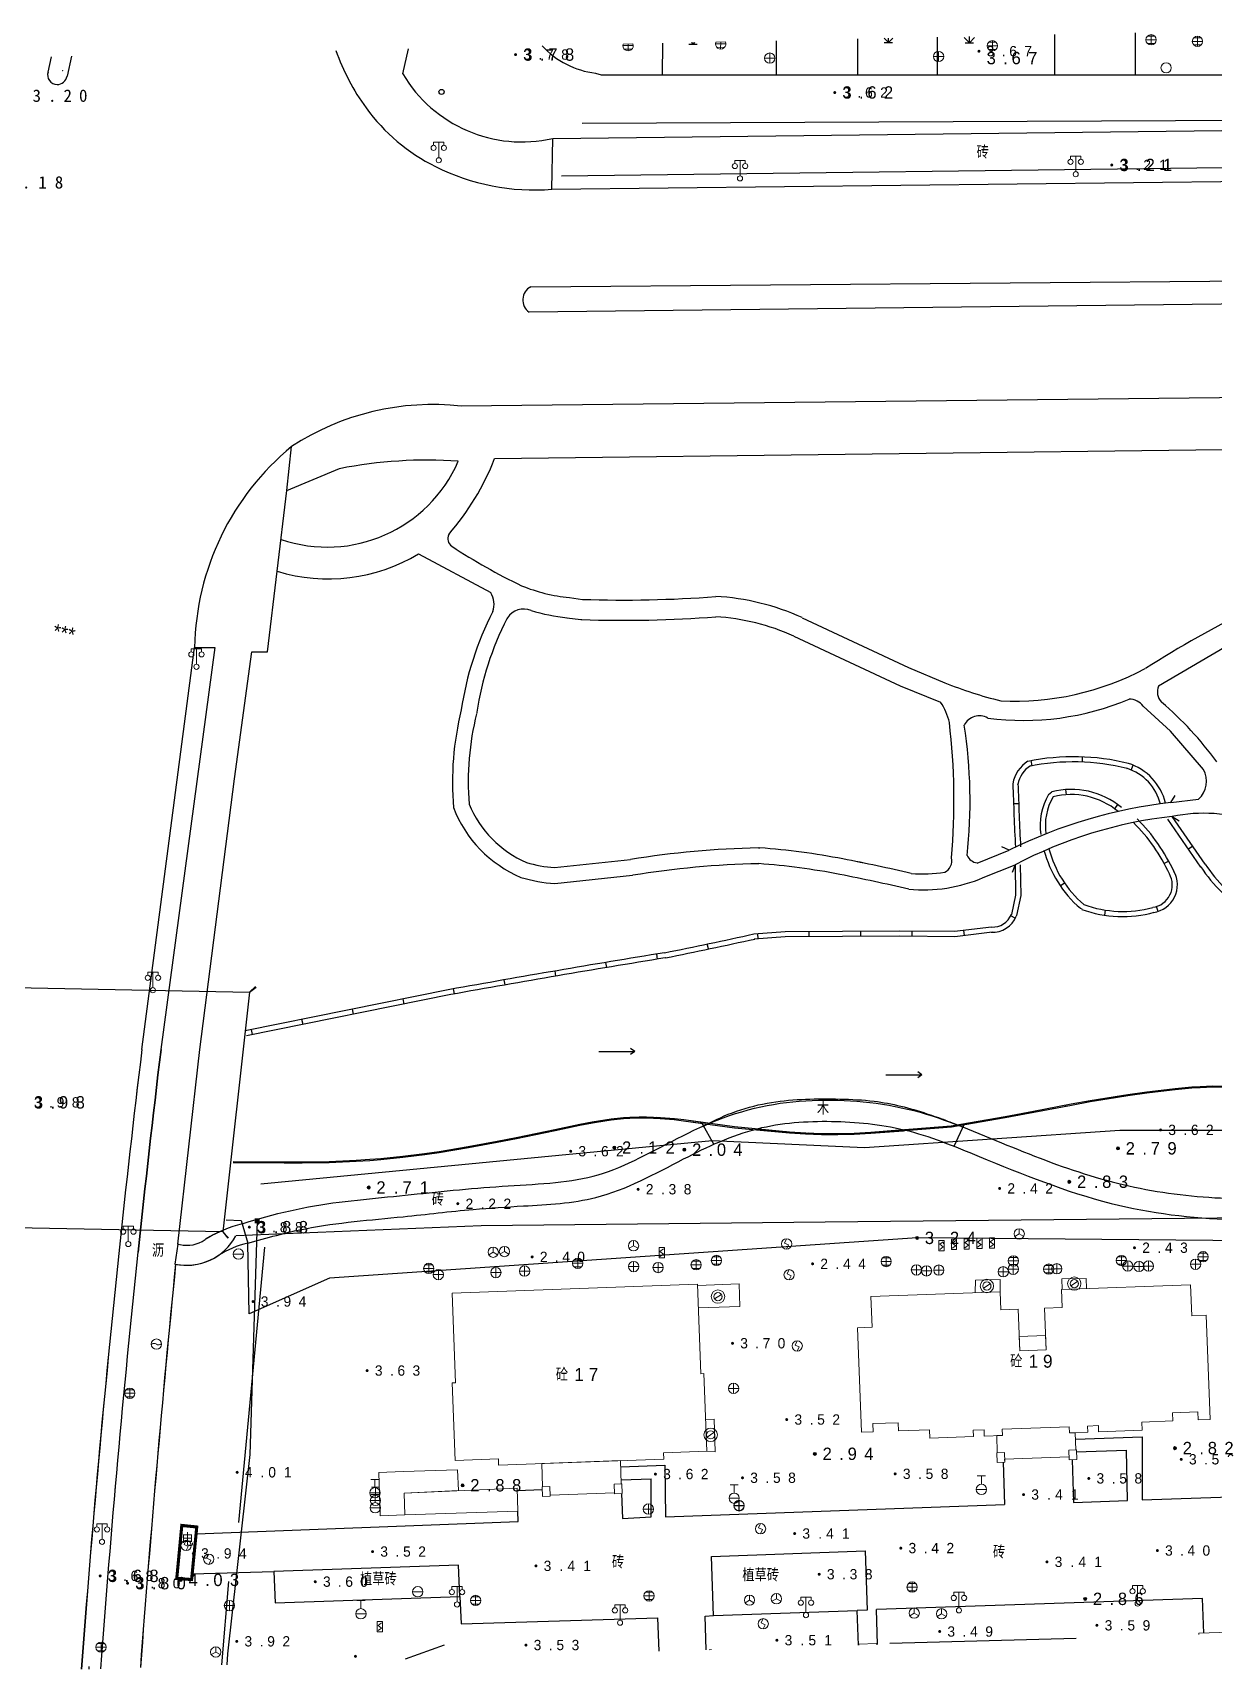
# Model space of a CAD drawing. Header units: metres. Extents: x 342272 to 345188, y 671156 to 672490.
# Drawn here: x 342596.1 to 342710.8, y 671813.9 to 671972.7 of the extents above; entities that cross this region are included whole.
import ezdxf
from ezdxf.enums import TextEntityAlignment as Align

# ---------------------------------------------------------------- set-up
doc = ezdxf.new("R2010")
doc.units = ezdxf.units.M
doc.header["$LTSCALE"] = 0.5
doc.header["$MEASUREMENT"] = 0
doc.layers.add('00-地形', color=251, linetype='Continuous')
doc.layers.add('00-现状标高', color=2, linetype='Continuous', lineweight=0, plot=False)
for name, color, linetype, lineweight in [('公共设施纪念物', 8, 'Continuous', 0), ('普通房屋', 8, 'Continuous', 0), ('通讯及其他管线设施', 252, 'Continuous', 0)]:
    doc.layers.add(name, color=color, linetype=linetype, lineweight=lineweight)
doc.styles.add('Style-MCS_Chinese1', font='MCS_Chinese1.shx', dxfattribs={"bigfont": 'MCS_Chinese1big.shx'})
doc.styles.add('正等线体2.0', font='MCS_Chinese1.shx', dxfattribs={"height": 2, "bigfont": 'MCS_Chinese1big.shx'})
doc.styles.add('正等线体2.4', font='MCS_Chinese1.shx', dxfattribs={"height": 2.4, "bigfont": 'MCS_Chinese1big.shx'})
doc.styles.add('细等线体2.5', font='MCS_Chinese1.shx', dxfattribs={"height": 2.5, "bigfont": 'MCS_Chinese1big.shx'})
doc.styles.add('细等线体3.0', font='MCS_Chinese1.shx', dxfattribs={"height": 3, "bigfont": 'MCS_Chinese1big.shx'})

# ---------------------------------------------------------------- blocks, each defined once
blk = doc.blocks.new('174201_1')
at = {"layer": '通讯及其他管线设施', "linetype": 'Continuous', "lineweight": 0}
for p, q in [((-1, 0), (1, 0)), ((-0.7, 0.7), (0.7, 0.7)), ((0, -1), (0, 1)), ((-0.7, -0.7), (0.7, -0.7))]:
    blk.add_line(p, q, dxfattribs=at)
blk.add_circle((0, 0), 1, dxfattribs=at)
blk = doc.blocks.new('174200_1')
at = {"layer": '通讯及其他管线设施', "linetype": 'Continuous', "lineweight": 0}
for p, q in [((-1, 0), (1, 0)), ((0, 1), (0, -1))]:
    blk.add_line(p, q, dxfattribs=at)
blk.add_circle((0, 0), 1, dxfattribs=at)
blk = doc.blocks.new('155210')
at = {"layer": '公共设施纪念物', "linetype": 'Continuous', "lineweight": 0}
for p, q in [((-1, 2.9), (-1, 3.5)), ((-1, 3.5), (1, 3.5)), ((0, 0.5), (0, 3.5)), ((1, 3.5), (1, 2.9))]:
    blk.add_line(p, q, dxfattribs=at)
for centre in [(-1, 2.4), (0, 0), (1, 2.4)]:
    blk.add_circle(centre, 0.5, dxfattribs=at)
blk = doc.blocks.new('174100_1')
at = {"layer": '通讯及其他管线设施', "linetype": 'Continuous', "lineweight": 0}
blk.add_line((-1, 0), (1, 0), dxfattribs=at)
blk.add_circle((0, 0), 1, dxfattribs=at)
blk = doc.blocks.new('175200_1')
at = {"layer": '通讯及其他管线设施', "linetype": 'Continuous', "lineweight": 0}
for p, q in [((-1, 0), (1, 0)), ((-0.8, 2.6), (0.8, 2.6)), ((0, 1), (0, 2.6))]:
    blk.add_line(p, q, dxfattribs=at)
blk.add_circle((0, 0), 1, dxfattribs=at)
blk = doc.blocks.new('174601_1')
at = {"layer": '通讯及其他管线设施', "linetype": 'Continuous', "lineweight": 0}
for q in [(-0.87, -0.5), (0, 1), (0.87, -0.5)]:
    blk.add_line((0, 0), q, dxfattribs=at)
blk.add_circle((0, 0), 1, dxfattribs=at)
blk = doc.blocks.new('174700_1')
at = {"layer": '通讯及其他管线设施', "linetype": 'Continuous', "lineweight": 0}
for p, q in [((0, 1), (-0.38, 0.18)), ((-0.38, 0.18), (0.38, -0.18)), ((0, -1), (0.38, -0.18))]:
    blk.add_line(p, q, dxfattribs=at)
blk.add_circle((0, 0), 1, dxfattribs=at)
blk = doc.blocks.new('213400_3')
at = {"layer": '00-现状标高', "linetype": 'Continuous', "lineweight": 0}
h = blk.add_hatch(color=256, dxfattribs=at)
edge = h.paths.add_edge_path()
edge.add_arc((0, 0), 0.3, 0, 360)
blk = doc.blocks.new('174900_1')
at = {"layer": '通讯及其他管线设施', "linetype": 'Continuous', "lineweight": 0}
blk.add_circle((0, 0), 1, dxfattribs=at)
blk = doc.blocks.new('174400_1')
at = {"layer": '通讯及其他管线设施', "linetype": 'Continuous', "lineweight": 0}
blk.add_circle((0, 0), 1, dxfattribs=at)
for centre, start, end in [((-0.43, -0.55), 52.0967, 144.3058), ((0.43, 0.55), 232.0967, 324.3058)]:
    blk.add_arc(centre, 0.694, start, end, dxfattribs=at)
blk = doc.blocks.new('171103_2')
at = {"layer": '通讯及其他管线设施', "linetype": 'Continuous', "lineweight": 0}
for p, q in [((-0.5, 0), (-0.5, 2)), ((-0.5, 2), (0.5, 2)), ((0.5, 0), (-0.5, 0)), ((0.35, 1.75), (-0.35, 1.25)), ((-0.35, 1.25), (0.35, 0.75)), ((0.35, 0.75), (-0.35, 0.25)), ((0.5, 2), (0.5, 0))]:
    blk.add_line(p, q, dxfattribs=at)
blk = doc.blocks.new('213400_1')
at = {"layer": '00-现状标高', "linetype": 'Continuous', "lineweight": 0}
h = blk.add_hatch(color=256, dxfattribs=at)
edge = h.paths.add_edge_path()
edge.add_arc((0, 0), 0.3, 0, 360)
blk.add_circle((0, 0), 0.3, dxfattribs=at)

msp = doc.modelspace()

# ---------------------------------------------------------------- linework, layer by layer
at = {"layer": '00-地形', "lineweight": -3}
for p, q in [((342657.23, 671968.58), (342657.24, 671971.65)), ((342659.78, 671971.56), (342660.58, 671971.56)), ((342660.02, 671971.71), (342660.18, 671971.56)), ((342660.18, 671971.56), (342660.18, 671971.72)), ((342660.18, 671971.56), (342660.34, 671971.72)), ((342668.28, 671968.58), (342668.28, 671971.89)), ((342676.17, 671968.58), (342676.17, 671972.07)), ((342678.72, 671972.13), (342679.13, 671971.71)), ((342678.73, 671971.71), (342679.53, 671971.71)), ((342679.13, 671971.71), (342679.57, 671972.14)), ((342679.13, 671971.71), (342679.13, 671972.13)), ((342683.89, 671968.59), (342683.89, 671972.24)), ((342686.49, 671972.19), (342686.99, 671971.69)), ((342686.59, 671971.69), (342687.39, 671971.69)), ((342686.99, 671971.69), (342686.99, 671972.31)), ((342686.99, 671971.69), (342687.49, 671972.19)), ((342695.29, 671968.59), (342695.29, 671972.49)), ((342703.11, 671968.59), (342703.11, 671972.66)), ((342597.6, 671968.85), (342597.93, 671970.34)), ((342599.89, 671970.38), (342599.46, 671968.46)), ((342632.02, 671968.68), (342632.57, 671971.1)), ((342650.72, 671968.74), (342651.28, 671968.58)), ((342651.28, 671968.58), (342763.5, 671968.6)), ((342646.57, 671962.41), (342771.41, 671963.86)), ((342758.64, 671964.34), (342649.43, 671963.86)), ((342646.49, 671957.49), (342646.57, 671962.41)), ((342647.43, 671958.79), (342761.47, 671960.19)), ((342646.49, 671957.49), (342725.39, 671958.38)), ((342644.44, 671948.01), (342787.84, 671949.22)), ((342787.84, 671947.21), (342644.29, 671945.56)), ((342787.69, 671938.07), (342637.69, 671936.44)), ((342620.77, 671928.24), (342621.23, 671932.52)), ((342640.93, 671931.36), (342728.05, 671932.45)), ((342620.77, 671928.24), (342625.89, 671930.37)), ((342618.9, 671912.61), (342620.77, 671928.24)), ((342633.55, 671922.11), (342640.55, 671918.34)), ((342648.18, 671917.86), (342649.46, 671917.69)), ((342642.17, 671915.9), (342642.12, 671915.8)), ((342647.95, 671915.91), (342649.29, 671915.73)), ((342670.77, 671915.91), (342681.08, 671911.09)), ((342649.29, 671915.73), (342649.39, 671915.73)), ((342606.71, 671874.02), (342611.82, 671913.03)), ((342613.77, 671913.03), (342608.56, 671874.02)), ((342611.82, 671913.03), (342613.77, 671913.03)), ((342669.95, 671914.12), (342680.28, 671909.29)), ((342712.68, 671913.58), (342705.35, 671909.28)), ((342615.69, 671900.28), (342617.37, 671912.61)), ((342617.37, 671912.61), (342618.9, 671912.61)), ((342681.08, 671911.09), (342684.6, 671909.6)), ((342680.28, 671909.29), (342684.19, 671907.71)), ((342639.19, 671906.67), (342639.17, 671906.6)), ((342639.2, 671906.74), (342639.19, 671906.67)), ((342706.52, 671904.9), (342703.86, 671907.33)), ((342709.7, 671901.18), (342706.52, 671904.9)), ((342693.09, 671901.55), (342693, 671902.04)), ((342697.96, 671901.91), (342697.98, 671902.4)), ((342702.7, 671901.13), (342702.89, 671901.6)), ((342612.34, 671874.01), (342615.69, 671900.28)), ((342692.78, 671901.48), (342692.93, 671901.55)), ((342702.27, 671901.29), (342702.3, 671901.28)), ((342691.7, 671899.72), (342691.71, 671899.82)), ((342694.67, 671898.77), (342694.98, 671899)), ((342696.33, 671899.23), (342696.37, 671898.73)), ((342706.53, 671897.98), (342706.96, 671898.65)), ((342691.78, 671897.86), (342691.28, 671897.84)), ((342701.37, 671897.78), (342701.07, 671897.38)), ((342706.53, 671897.98), (342709.23, 671898.32)), ((342709.46, 671891.72), (342706.26, 671896.35)), ((342706.67, 671896.63), (342707.35, 671896.2)), ((342709.87, 671892.01), (342706.67, 671896.63)), ((342690.86, 671893.35), (342690.13, 671893.67)), ((342708.25, 671893.48), (342708.66, 671893.76)), ((342646.74, 671891.66), (342654.12, 671892.45)), ((342666.52, 671893.58), (342666.59, 671893.58)), ((342666.59, 671893.58), (342666.66, 671893.58)), ((342674.71, 671892.51), (342674.72, 671892.51)), ((342674.72, 671892.51), (342674.72, 671892.51)), ((342687.75, 671892.11), (342690.86, 671893.35)), ((342706.34, 671892.29), (342705.9, 671892.05)), ((342646.76, 671890.11), (342654.32, 671890.92)), ((342688.33, 671890.69), (342691.43, 671891.93)), ((342691.43, 671891.93), (342691.13, 671891.18)), ((342691.43, 671891.93), (342691.47, 671889)), ((342691.93, 671891.93), (342691.97, 671888.95)), ((342706.85, 671891.26), (342706.84, 671891.3)), ((342709.45, 671891.74), (342709.46, 671891.72)), ((342691.47, 671889), (342691.07, 671887.13)), ((342691.97, 671888.95), (342691.56, 671887.02)), ((342695.81, 671889.9), (342696.22, 671890.18)), ((342697.92, 671887.62), (342697.76, 671887.71)), ((342700.13, 671887.05), (342700.21, 671887.54)), ((342704.87, 671887.32), (342704.93, 671887.33)), ((342705.31, 671887.42), (342705.15, 671887.9)), ((342689.14, 671885.89), (342685.54, 671885.45)), ((342691.45, 671886.76), (342691.01, 671886.98)), ((342691.56, 671887.02), (342691.54, 671886.94)), ((342661.67, 671883.77), (342661.56, 671884.26)), ((342669.11, 671885.44), (342666.08, 671885.22)), ((342669.13, 671884.94), (342666.11, 671884.72)), ((342666.11, 671884.72), (342666.18, 671884.73)), ((342666.5, 671884.75), (342666.46, 671885.25)), ((342680.25, 671885.5), (342669.11, 671885.44)), ((342680.25, 671885), (342669.13, 671884.94)), ((342671.46, 671884.95), (342671.45, 671885.45)), ((342676.46, 671884.98), (342676.45, 671885.48)), ((342685.54, 671885.45), (342680.25, 671885.5)), ((342685.57, 671884.95), (342680.25, 671885)), ((342681.45, 671884.99), (342681.45, 671885.49)), ((342689.2, 671885.4), (342685.57, 671884.95)), ((342686.51, 671885.07), (342686.45, 671885.56)), ((342689.12, 671885.39), (342689.2, 671885.4)), ((342656.74, 671882.79), (342656.66, 671883.28)), ((342657.51, 671882.91), (342657.49, 671882.91)), ((342646.88, 671881.14), (342646.8, 671881.64)), ((342651.81, 671881.98), (342651.73, 671882.47)), ((342575.46, 671880.4), (342617.16, 671879.57)), ((342617.16, 671879.57), (342614.56, 671856.33)), ((342636.59, 671879.84), (342616.74, 671875.82)), ((342636.69, 671879.35), (342616.84, 671875.33)), ((342617.16, 671879.57), (342617.73, 671880.13)), ((342617.16, 671879.57), (342617.78, 671880.07)), ((342636.68, 671879.35), (342636.69, 671879.35)), ((342637.04, 671879.41), (342636.95, 671879.9)), ((342641.96, 671880.29), (342641.87, 671880.78)), ((342627.24, 671877.44), (342627.15, 671877.93)), ((342632.15, 671878.43), (342632.05, 671878.92)), ((342622.34, 671876.45), (342622.24, 671876.94)), ((342617.44, 671875.46), (342617.34, 671875.95)), ((342610.18, 671855.14), (342612.34, 671874.01)), ((342651.03, 671873.82), (342654.53, 671873.82)), ((342654.35, 671873.94), (342654.12, 671874.1)), ((342654.53, 671873.82), (342654.12, 671874.1)), ((342654.53, 671873.82), (342654.12, 671873.53)), ((342678.89, 671871.57), (342682.39, 671871.57)), ((342682.39, 671871.57), (342681.98, 671871.86)), ((342682.39, 671871.57), (342681.98, 671871.28)), ((342702.36, 671869.65), (342704.2, 671869.91)), ((342702.38, 671869.55), (342704.21, 671869.81)), ((342704.2, 671869.91), (342706.96, 671870.24)), ((342704.21, 671869.81), (342706.97, 671870.14)), ((342704.94, 671870), (342704.95, 671869.9)), ((342706.2, 671870.15), (342706.21, 671870.05)), ((342706.96, 671870.24), (342708.58, 671870.39)), ((342706.97, 671870.14), (342708.59, 671870.29)), ((342708.58, 671870.39), (342709.39, 671870.44)), ((342708.59, 671870.29), (342709.39, 671870.34)), ((342709.39, 671870.44), (342710.6, 671870.49)), ((342709.39, 671870.34), (342710.6, 671870.39)), ((342709.93, 671870.46), (342709.93, 671870.36)), ((342710.6, 671870.49), (342712.26, 671870.47)), ((342710.6, 671870.39), (342712.26, 671870.37)), ((342693.21, 671868.04), (342696.87, 671868.73)), ((342693.23, 671867.94), (342696.89, 671868.63)), ((342695.07, 671868.39), (342695.09, 671868.29)), ((342696.31, 671868.63), (342696.33, 671868.53)), ((342696.87, 671868.73), (342698.7, 671869.06)), ((342696.89, 671868.63), (342698.72, 671868.96)), ((342698.7, 671869.06), (342701.14, 671869.46)), ((342698.72, 671868.96), (342701.16, 671869.37)), ((342699.99, 671869.27), (342700.01, 671869.17)), ((342701.14, 671869.46), (342702.36, 671869.65)), ((342701.16, 671869.37), (342702.38, 671869.55)), ((342701.24, 671869.48), (342701.26, 671869.38)), ((342646.77, 671866.26), (342649.19, 671866.77)), ((342646.79, 671866.17), (342649.21, 671866.67)), ((342649.19, 671866.77), (342650.4, 671867)), ((342649.21, 671866.67), (342650.42, 671866.9)), ((342650.21, 671866.96), (342650.23, 671866.87)), ((342650.4, 671867), (342651.62, 671867.2)), ((342650.42, 671866.9), (342651.63, 671867.1)), ((342651.62, 671867.2), (342652.23, 671867.28)), ((342651.63, 671867.1), (342652.24, 671867.18)), ((342651.66, 671867.2), (342651.67, 671867.1)), ((342652.23, 671867.28), (342653.44, 671867.41)), ((342652.24, 671867.18), (342653.45, 671867.31)), ((342653.44, 671867.41), (342654.05, 671867.46)), ((342653.45, 671867.31), (342654.06, 671867.36)), ((342654.05, 671867.46), (342654.97, 671867.49)), ((342654.06, 671867.36), (342654.97, 671867.39)), ((342654.97, 671867.49), (342655.65, 671867.49)), ((342654.97, 671867.39), (342655.65, 671867.39)), ((342655.19, 671867.49), (342655.19, 671867.39)), ((342655.65, 671867.49), (342657.01, 671867.43)), ((342655.65, 671867.39), (342657, 671867.33)), ((342656.66, 671867.45), (342656.65, 671867.35)), ((342657, 671867.33), (342658.36, 671867.21)), ((342657.01, 671867.43), (342658.37, 671867.31)), ((342658.36, 671867.21), (342659.27, 671867.11)), ((342658.37, 671867.31), (342659.28, 671867.21)), ((342659.27, 671867.11), (342664.2, 671866.43)), ((342659.27, 671867.11), (342660.93, 671866.88)), ((342659.28, 671867.21), (342664.21, 671866.53)), ((342659.28, 671867.21), (342661.1, 671866.96)), ((342660.19, 671867.08), (342660.17, 671866.98)), ((342661.01, 671866.92), (342662.19, 671864.81)), ((342685.23, 671866.6), (342690.46, 671867.53)), ((342685.25, 671866.51), (342690.48, 671867.43)), ((342685.51, 671864.63), (342686.53, 671866.8)), ((342686.48, 671866.82), (342690.46, 671867.53)), ((342686.5, 671866.73), (342690.48, 671867.43)), ((342690.15, 671867.47), (342690.17, 671867.38)), ((342690.46, 671867.53), (342693.21, 671868.04)), ((342690.48, 671867.43), (342693.23, 671867.94)), ((342691.4, 671867.7), (342691.42, 671867.61)), ((342638.36, 671864.6), (342641.17, 671865.11)), ((342641.17, 671865.11), (342643.03, 671865.48)), ((342641.18, 671865.02), (342643.05, 671865.39)), ((342641.84, 671865.25), (342641.86, 671865.15)), ((342643.03, 671865.48), (342646.77, 671866.26)), ((342643.05, 671865.39), (342646.79, 671866.17)), ((342645.31, 671865.96), (342645.33, 671865.86)), ((342646.74, 671866.26), (342646.76, 671866.16)), ((342647.16, 671863.75), (342662.04, 671865.2)), ((342662.04, 671865.2), (342676.83, 671864.5)), ((342664.2, 671866.43), (342669.54, 671865.94)), ((342664.21, 671866.53), (342669.54, 671866.04)), ((342666.41, 671866.23), (342669.54, 671865.94)), ((342666.42, 671866.33), (342669.54, 671866.04)), ((342669.19, 671866.08), (342669.18, 671865.98)), ((342669.54, 671866.04), (342671.11, 671865.94)), ((342669.54, 671865.94), (342671.1, 671865.84)), ((342671.1, 671865.84), (342672.66, 671865.77)), ((342671.11, 671865.94), (342672.67, 671865.87)), ((342671.4, 671865.92), (342671.39, 671865.82)), ((342672.66, 671865.77), (342673.45, 671865.76)), ((342672.67, 671865.87), (342673.45, 671865.86)), ((342673.45, 671865.86), (342674.24, 671865.86)), ((342673.45, 671865.76), (342674.24, 671865.76)), ((342674.17, 671865.86), (342674.17, 671865.76)), ((342674.24, 671865.86), (342675.83, 671865.91)), ((342674.24, 671865.76), (342675.83, 671865.81)), ((342675.83, 671865.91), (342677.42, 671865.99)), ((342675.83, 671865.81), (342677.42, 671865.89)), ((342676.39, 671865.94), (342676.39, 671865.84)), ((342676.83, 671864.5), (342701.58, 671866.2)), ((342677.42, 671865.99), (342685.24, 671866.61)), ((342677.42, 671865.89), (342685.25, 671866.51)), ((342677.42, 671865.99), (342680.59, 671866.24)), ((342677.42, 671865.89), (342680.6, 671866.14)), ((342679.16, 671866.13), (342679.17, 671866.03)), ((342684.14, 671866.52), (342684.15, 671866.42)), ((342701.58, 671866.2), (342789.87, 671866.04)), ((342618.24, 671860.99), (342647.16, 671863.75)), ((342629.88, 671863.44), (342632.01, 671863.66)), ((342629.89, 671863.34), (342632.02, 671863.56)), ((342630.53, 671863.51), (342630.54, 671863.41)), ((342631.98, 671863.66), (342631.99, 671863.56)), ((342632.01, 671863.66), (342634.13, 671863.93)), ((342632.02, 671863.56), (342634.15, 671863.83)), ((342634.13, 671863.93), (342635.55, 671864.13)), ((342634.15, 671863.83), (342635.56, 671864.03)), ((342635.49, 671864.13), (342635.5, 671864.03)), ((342635.55, 671864.13), (342638.36, 671864.6)), ((342635.56, 671864.03), (342638.38, 671864.5)), ((342636.93, 671864.36), (342636.94, 671864.26)), ((342638.38, 671864.5), (342641.18, 671865.02)), ((342640.41, 671864.97), (342640.43, 671864.88)), ((342615.55, 671863.14), (342620.52, 671863.11)), ((342615.55, 671863.04), (342620.52, 671863.01)), ((342615.56, 671863.14), (342620.52, 671863.11)), ((342620.52, 671863.11), (342622.27, 671863.12)), ((342620.52, 671863.01), (342622.27, 671863.02)), ((342620.55, 671863.11), (342620.55, 671863.01)), ((342622.01, 671863.12), (342622.01, 671863.02)), ((342622.27, 671863.12), (342624.89, 671863.16)), ((342622.27, 671863.02), (342624.89, 671863.06)), ((342624.89, 671863.16), (342627.51, 671863.27)), ((342624.89, 671863.06), (342627.51, 671863.17)), ((342625.55, 671863.19), (342625.55, 671863.09)), ((342627.01, 671863.25), (342627.01, 671863.15)), ((342627.51, 671863.27), (342628.82, 671863.36)), ((342627.51, 671863.17), (342628.82, 671863.26)), ((342628.82, 671863.36), (342629.88, 671863.44)), ((342628.82, 671863.26), (342629.89, 671863.34)), ((342614.56, 671856.33), (342572.87, 671857.15)), ((342614.89, 671857.48), (342616.33, 671857.44)), ((342616.33, 671857.44), (342616.98, 671855.23)), ((342617.89, 671857.4), (342617.18, 671834.73)), ((342673.01, 671857.27), (342639.63, 671856.92)), ((342789.34, 671858.42), (342673.01, 671857.27)), ((342612.88, 671855.6), (342612.84, 671855.56)), ((342612.93, 671855.63), (342612.88, 671855.6)), ((342614.56, 671856.33), (342615.12, 671855.75)), ((342614.56, 671856.33), (342615.06, 671855.7)), ((342639.63, 671856.92), (342615.84, 671855.95)), ((342681.92, 671855.73), (342624.92, 671851.84)), ((342732.59, 671855.31), (342681.92, 671855.73)), ((342610.18, 671855.14), (342609.9, 671853.2)), ((342610.4, 671855.08), (342610.18, 671855.14)), ((342618.59, 671854.84), (342616.09, 671828.13)), ((342617.13, 671848.36), (342616.98, 671855.23)), ((342624.92, 671851.84), (342617.13, 671848.36)), ((342697.3, 671836.21), (342703.77, 671836.45)), ((342697.34, 671834.97), (342702.25, 671835.15)), ((342702.32, 671830.25), (342702.25, 671835.15)), ((342703.77, 671836.45), (342703.77, 671830.32)), ((342617.18, 671834.73), (342615, 671815.38)), ((342653.16, 671833.53), (342657.43, 671833.68)), ((342657.43, 671833.68), (342657.5, 671828.68)), ((342690.26, 671833.98), (342690.41, 671829.86)), ((342696.95, 671834.22), (342697.1, 671830.07)), ((342653.21, 671832.27), (342656.13, 671832.37)), ((342656.13, 671828.66), (342656.13, 671832.37)), ((342645.55, 671831.29), (342643.12, 671831.2)), ((342653.25, 671830.93), (342653.34, 671828.51)), ((342697.1, 671830.07), (342702.32, 671830.25)), ((342703.77, 671830.32), (342718.51, 671830.82)), ((342643.22, 671828.21), (342643.19, 671829.24)), ((342653.34, 671828.51), (342656.13, 671828.66)), ((342657.5, 671828.68), (342690.41, 671829.86)), ((342611.99, 671827.01), (342643.22, 671828.21)), ((342661.96, 671824.82), (342676.88, 671825.36)), ((342676.88, 671825.36), (342677.08, 671819.63)), ((342637.44, 671824), (342619.52, 671823.37)), ((342637.55, 671820.94), (342637.44, 671824)), ((342662.16, 671819.08), (342661.96, 671824.82)), ((342611.6, 671823.13), (342619.52, 671823.37)), ((342615.1, 671822.41), (342614.43, 671814.31)), ((342619.52, 671823.37), (342619.64, 671820.33)), ((342619.64, 671820.33), (342637.55, 671820.94)), ((342637.55, 671820.94), (342637.67, 671818.29)), ((342709.62, 671820.74), (342677.97, 671819.68)), ((342709.74, 671817.4), (342709.62, 671820.74)), ((342661.35, 671819.05), (342662.17, 671819.09)), ((342661.46, 671815.77), (342661.35, 671819.05)), ((342662.17, 671819.09), (342676.11, 671819.6)), ((342677.08, 671819.63), (342676.11, 671819.6)), ((342676.24, 671816.23), (342676.11, 671819.6)), ((342678.09, 671816.29), (342677.97, 671819.68)), ((342637.67, 671818.29), (342656.76, 671818.87)), ((342656.88, 671815.63), (342656.76, 671818.87)), ((342636.04, 671816.23), (342632.26, 671814.86)), ((342679.29, 671816.42), (342697.36, 671816.89)), ((342615, 671815.38), (342614.96, 671814.32)), ((342601.6, 671813.91), (342601.6, 671814.14))]:
    msp.add_line(p, q, dxfattribs=at)
msp.add_circle((342635.78, 671966.92), 0.25, dxfattribs=at)
for centre, radius, start, end in [((342646.46, 671978.41), 22.23, 199.6142, 215.9155), ((342651.79, 671977.21), 8.54, 222.9578, 262.8245), ((342598.48, 671968.56), 0.925, 161.9219, 269.5082), ((342598.41, 671968.71), 1.08, 273.4552, 346.6325), ((342643.59, 671975.49), 13.42, 210.4805, 282.8558), ((342643.38, 671976.25), 18.47, 216.1003, 243.678), ((342644.77, 671978.67), 21.26, 243.2105, 274.6237), ((342645.1, 671946.74), 1.44, 117.5351, 235.2683), ((342634.93, 671911.51), 25.08, 83.6795, 123.1096), ((342637.63, 671912.58), 25.81, 129.4427, 178.9964), ((342624.7, 671936.61), 13.85, 251.0619, 336.5618), ((342634.39, 671887.45), 43.75, 86.0472, 101.2002), ((342616.94, 671940.81), 25.79, 319.2469, 338.4901), ((342637.28, 671923.58), 0.9, 153.5513, 235.6361), ((342668.95, 671971.91), 58.68, 236.7524, 244.3399), ((342624.8, 671936.57), 16.9, 252.9182, 301.1638), ((342772.42, 671801.73), 128.88, 111.5025, 122.0299), ((342638.73, 671917.21), 2.14, 340.7655, 31.8359), ((342649.81, 671934.38), 16.6, 247.7836, 264.372), ((342653.44, 672033.72), 116.1, 268.0364, 274.4169), ((342661.06, 671894.44), 23.57, 65.6537, 86.7899), ((342668.37, 671902.34), 31.03, 152.8476, 171.4313), ((342643.73, 671914.9), 1.85, 66.4235, 147.4214), ((342649.81, 671934.38), 18.56, 253.292, 264.2623), ((342649.81, 671934.38), 18.56, 253.292, 264.2623), ((342653.44, 672033.72), 118.06, 268.0363, 274.3518), ((342653.44, 672033.72), 118.06, 268.0364, 274.3517), ((342661.06, 671894.44), 21.6, 65.6856, 86.4516), ((342661.06, 671894.44), 21.6, 65.6856, 86.4516), ((342668.37, 671902.34), 29.5, 152.8477, 171.4312), ((342668.37, 671902.34), 29.5, 152.8476, 171.4313), ((342699.54, 671946.6), 39.9, 248.0129, 256.2189), ((342691.39, 671934.67), 26.86, 267.1007, 298.1549), ((342692.22, 671932.4), 26.46, 262.5301, 292.8419), ((342702.45, 671906.24), 1.78, 37.5414, 88.495), ((342706.61, 671908.7), 1.38, 155.2497, 225.0312), ((342666.46, 671899.92), 29.62, 166.2465, 184.7315), ((342666.46, 671899.92), 28.09, 166.2465, 184.2695), ((342666.46, 671899.92), 28.09, 166.2465, 184.2695), ((342679.49, 671904.49), 5.7, 12.6886, 34.4202), ((342687.96, 671904.73), 1.66, 60.4781, 152.1954), ((342682.44, 671880.88), 35.48, 36.3846, 49.1802), ((342622.29, 671898.21), 63.21, 354.9183, 6.8386), ((342638.3, 671898.11), 48.76, 353.7953, 8.7132), ((342694.29, 671899.31), 3.12, 121.1093, 170.8486), ((342697.1, 671880.38), 22.04, 76.0149, 101.5744), ((342697.1, 671880.38), 21.54, 76.0149, 101.5744), ((342700.78, 671896.63), 5.4, 13.8835, 72.2253), ((342694.29, 671899.31), 2.62, 121.1093, 170.8486), ((342700.78, 671896.63), 4.9, 13.8835, 72.2253), ((342707.62, 671900.05), 2.37, 312.725, 28.5077), ((343135.95, 671914.88), 445, 181.9415, 182.7349), ((343135.95, 671914.88), 444.5, 181.9415, 182.7349), ((342699.96, 671895.72), 6.1, 150.0185, 188.0554), ((342699.96, 671895.72), 5.6, 150.0185, 188.0554), ((342696.9, 671891.72), 7.53, 50.0336, 104.7314), ((342696.9, 671891.72), 7.03, 50.0336, 104.7314), ((342648.2, 671901.84), 12.08, 201.1549, 247.024), ((342648.2, 671901.84), 10.54, 202.3359, 246.5932), ((342648.2, 671901.84), 10.54, 202.3359, 246.5932), ((342712, 671850.64), 47.66, 96.5997, 116.3343), ((342709.73, 671880.96), 15.97, 71.6613, 101.0271), ((342711.55, 671853.8), 43.11, 96.4984, 117.8216), ((342691, 671883.99), 16.94, 24.6393, 45.3071), ((342691, 671883.99), 17.44, 24.6393, 45.3071), ((342647.76, 671904.67), 13.05, 253.3205, 265.5244), ((342647.76, 671904.67), 13.05, 253.3204, 265.5244), ((342668.4, 671804.68), 88.92, 91.2126, 99.2427), ((342668.4, 671804.68), 88.92, 91.2126, 99.2427), ((342668.4, 671804.68), 87.38, 91.2126, 99.27), ((342661.79, 671826.03), 66.19, 78.9964, 85.8752), ((342661.79, 671826.02), 67.73, 78.9964, 85.8752), ((342661.79, 671826.02), 67.73, 78.9964, 85.8752), ((342628.67, 671658.67), 238.33, 77.2284, 78.8595), ((342628.67, 671658.66), 238.34, 77.2284, 78.8595), ((342684.04, 671892.32), 1.25, 296.929, 13.5479), ((342687.98, 671893.44), 1.35, 206.0757, 259.66), ((342705.03, 671896.18), 11.16, 194.6016, 229.3413), ((342705.03, 671896.18), 10.66, 194.6016, 229.3413), ((342647.76, 671904.67), 14.59, 252.9681, 266.0998), ((342628.67, 671658.66), 236.8, 77.2045, 78.8595), ((342682.55, 671904.27), 14.76, 264.4256, 293.0831), ((342682.55, 671904.27), 13.22, 264.8334, 278.9582), ((342682.55, 671904.27), 13.22, 264.8333, 278.9582), ((342704.49, 671889.98), 2.19, 278.0769, 29.3834), ((342704.49, 671889.98), 2.69, 278.0769, 29.3834), ((342720.44, 671898.78), 13.05, 212.6609, 240.8591), ((342720.44, 671898.78), 12.55, 212.6609, 240.8591), ((342701.87, 671898.4), 11.49, 249.8535, 285.4603), ((342701.87, 671898.4), 10.99, 249.8535, 285.4603), ((342689.23, 671887.88), 2.49, 267.3496, 337.7447), ((342689.23, 671887.88), 1.99, 267.3496, 337.7447), ((342541, 672458.67), 586.93, 281.44028, 282.30474), ((342541, 672458.67), 587.43, 281.44028, 282.30474), ((342834.37, 670786.59), 1110.99, 99.16525, 100.25454), ((342834.37, 670786.59), 1110.49, 99.16525, 100.25454), ((343905.03, 671716.78), 1307.81, 173.0945, 173.96774), ((343905.06, 671716.78), 1307.84, 173.09451, 173.96773), ((343930.97, 671715.04), 1331.93, 173.1448, 173.9962), ((342619.48, 671844.97), 12.51, 104.0462, 121.5522), ((342611.03, 671858.54), 5.46, 258.0077, 331.6804), ((342611.06, 671858.17), 3.15, 258.0077, 304.4049), ((342611.06, 671858.17), 3.15, 258.0077, 304.4049), ((342619.48, 671844.97), 12.51, 112.5684, 121.5522), ((343905.05, 671716.78), 1307.82, 173.96776, 175.742), ((343905.03, 671716.78), 1307.81, 173.96774, 175.74199), ((342611.03, 671858.54), 5.46, 258.0077, 304.4049), ((342619.46, 671845.34), 10.2, 104.0462, 121.5522), ((342619.46, 671845.34), 10.2, 119.9188, 121.5522), ((344241.51, 671691.12), 1639.57, 174.32745, 175.69967), ((344241.54, 671691.12), 1639.59, 174.32746, 175.69967)]:
    msp.add_arc(centre, radius, start, end, dxfattribs=at)
at = {"layer": '00-地形', "lineweight": -3, "extrusion": (0, 0, -1)}
for centre, radius, start, end in [((-343930.86, 671715.05), 1331.82, 6.00377, 6.85524), ((-343930.87, 671715.05), 1331.83, 4.25825, 6.00375), ((-343930.86, 671715.05), 1331.82, 4.25826, 6.00377)]:
    msp.add_arc(centre, radius, start, end, dxfattribs=at)
at = {"layer": '00-地形', "lineweight": -3}
for points, knots in [([(342616.44, 671857.1), (342619.45, 671858.09), (342622.67, 671858.81), (342629.01, 671859.6), (342632.06, 671859.84), (342638.27, 671860.52), (342641.49, 671860.74), (342647.67, 671861.12), (342650.33, 671861.45), (342655.65, 671863.7), (342658.38, 671865.35), (342664.39, 671868.03), (342667.8, 671868.88), (342674.43, 671869.21), (342677.75, 671869), (342684.25, 671867.47), (342687.21, 671866.14), (342692.98, 671863.79), (342695.8, 671862.67), (342701.54, 671860.91), (342704.46, 671860.29), (342710.4, 671859.58), (342713.44, 671859.47), (342719.43, 671859.77), (342722.34, 671860.22), (342728.35, 671861.52), (342731.42, 671862.28), (342737.67, 671863.35), (342740.85, 671863.71), (342747.05, 671864.36), (342750.09, 671864.69), (342754.66, 671865.32), (342756.17, 671865.55), (342758.52, 671865.92), (342759.34, 671866.04), (342760.21, 671866.15)], [0, 0, 0, 0, 0.06348, 0.06348, 0.12696, 0.12696, 0.190441, 0.190441, 0.253921, 0.253921, 0.317401, 0.317401, 0.380881, 0.380881, 0.444361, 0.444361, 0.507842, 0.507842, 0.571322, 0.571322, 0.634802, 0.634802, 0.698282, 0.698282, 0.761763, 0.761763, 0.825243, 0.825243, 0.888723, 0.888723, 0.952203, 0.952203, 0.983943, 0.983943, 1, 1, 1, 1]), ([(342616.98, 671855.23), (342618.84, 671855.75), (342623.77, 671857.1), (342631.17, 671857.64), (342638.21, 671858.5), (342644.44, 671858.89), (342651.64, 671859.24), (342658.76, 671863.25), (342666.13, 671866.74), (342673.58, 671867.24), (342680.95, 671866.53), (342689.76, 671862.89), (342700.03, 671858.69), (342711.7, 671857.24), (342721.25, 671857.78), (342729.42, 671859.76), (342737.73, 671861.44), (342747.04, 671862.23), (342756.44, 671863.46), (342764.19, 671864.83), (342770.38, 671864.07), (342776.21, 671863.21), (342782.29, 671861.98), (342789.48, 671862.27), (342796.4, 671862.4), (342801.42, 671861.3), (342803.79, 671860.75)], [0, 0, 0, 0, 0.030255, 0.080312, 0.116157, 0.141803, 0.178897, 0.227595, 0.268147, 0.306048, 0.343164, 0.383732, 0.454992, 0.517232, 0.566831, 0.604613, 0.649245, 0.700009, 0.751389, 0.798789, 0.822451, 0.848997, 0.891763, 0.919292, 0.961894, 1, 1, 1, 1])]:
    msp.add_open_spline(points, degree=3, knots=knots, dxfattribs=at)
msp.add_spline([(342661.19, 671866.6), (342661.26, 671866.63), (342661.32, 671866.66), (342664.39, 671868.03), (342667.8, 671868.88), (342674.43, 671869.21), (342677.75, 671869), (342682.88, 671867.79), (342684.66, 671867.16), (342686.38, 671866.48)], degree=3, dxfattribs=at)
at = {"layer": '00-现状标高', "lineweight": 0, "ltscale": 10}
msp.add_point((342599.03, 671968.99), dxfattribs=at)
at = {"layer": '公共设施纪念物', "lineweight": 0, "flags": 128}
for points in [[(342637.43, 671831.22), (342637.34, 671833.25), (342632.07, 671833.07)], [(342632.22, 671828.86), (342632.15, 671830.98), (342643.11, 671831.47), (342643.19, 671829.24), (342632.22, 671828.86)], [(342632.15, 671830.98), (342637.43, 671831.22)]]:
    msp.add_lwpolyline(points, dxfattribs=at)
at = {"layer": '普通房屋', "lineweight": 0}
for p, q in [((342688.36, 671850.85), (342689.02, 671851.28)), ((342696.83, 671851.08), (342697.49, 671851.51)), ((342662.27, 671849.82), (342662.93, 671850.26)), ((342661.55, 671836.41), (342662.21, 671836.85))]:
    msp.add_line(p, q, dxfattribs=at)
at = {"layer": '普通房屋', "lineweight": 0, "flags": 128}
for points in [[(342637.09, 671834.15), (342636.82, 671841.68), (342637.12, 671841.69), (342636.8, 671850.39), (342660.62, 671851.25), (342660.94, 671842.56), (342661.24, 671842.57), (342661.51, 671835.03), (342657.32, 671834.88), (342657.34, 671834.28), (342641.31, 671833.7), (342641.29, 671834.3), (342637.09, 671834.15)], [(342660.63, 671851.13), (342664.65, 671851.28), (342664.72, 671849.09), (342660.71, 671848.94)], [(342689.97, 671850.52), (342689.98, 671851.69), (342687.58, 671851.63), (342687.57, 671850.43)], [(342690.18, 671837.18), (342696.69, 671837.42), (342696.71, 671836.82), (342698.47, 671836.88), (342698.45, 671837.48), (342699.51, 671837.52), (342699.53, 671836.92), (342703.77, 671837.07), (342703.74, 671837.87), (342706.74, 671837.98), (342706.71, 671838.78), (342709.17, 671838.87), (342709.2, 671838.07), (342710.34, 671838.11), (342709.97, 671848.25), (342708.57, 671848.19), (342708.46, 671851.19), (342695.93, 671850.74), (342695.99, 671848.99), (342694.29, 671848.93), (342694.44, 671844.88)], [(342698.35, 671850.82), (342698.31, 671851.81), (342695.95, 671851.75), (342695.99, 671850.74)], [(342691.88, 671844.79), (342691.73, 671848.83), (342690.03, 671848.77), (342689.97, 671850.52), (342677.44, 671850.06), (342677.55, 671847.07), (342676.15, 671847.01), (342676.52, 671836.88), (342677.66, 671836.92), (342677.63, 671837.72), (342680.09, 671837.81), (342680.12, 671837.01), (342683.11, 671837.12), (342683.14, 671836.32), (342687.38, 671836.48), (342687.36, 671837.08), (342688.42, 671837.11), (342688.44, 671836.51), (342690.2, 671836.58)], [(342691.83, 671846.16), (342691.88, 671844.79), (342694.44, 671844.88), (342694.39, 671846.26), (342691.83, 671846.16)], [(342661.51, 671835.03), (342662.34, 671834.99), (342662.23, 671838.15), (342661.4, 671838.12)], [(342690.18, 671837.18), (342690.2, 671836.58), (342689.64, 671836.56), (342689.7, 671834.9), (342689.65, 671834.9), (342689.68, 671833.96)], [(342697.38, 671835.18), (342697.33, 671835.18), (342697.27, 671836.84), (342696.71, 671836.82)], [(342690.39, 671834.92), (342690.42, 671833.99), (342689.68, 671833.96), (342689.65, 671834.9), (342690.39, 671834.92)], [(342697.38, 671835.18), (342697.42, 671834.24), (342696.68, 671834.21), (342696.64, 671835.15), (342697.38, 671835.18)], [(342646.31, 671830.68), (342646.31, 671830.78), (342652.56, 671831.01), (342652.57, 671830.91), (342653.31, 671830.93), (342653.27, 671831.87), (342653.22, 671831.87), (342653.14, 671834.13), (342645.51, 671833.85), (342645.59, 671831.59), (342645.54, 671831.59)], [(342690.42, 671833.99), (342690.41, 671834.28), (342696.67, 671834.51), (342696.68, 671834.21)], [(342632.22, 671828.86), (342629.83, 671828.77), (342629.68, 671832.98), (342632.07, 671833.07)], [(342652.53, 671831.85), (342652.57, 671830.91), (342653.31, 671830.93), (342653.27, 671831.87), (342652.53, 671831.85)], [(342645.54, 671831.59), (342645.57, 671830.65), (342646.31, 671830.68), (342646.28, 671831.62), (342645.54, 671831.59)], [(342709.24, 671817.25), (342709.24, 671817.38), (342712.23, 671817.48), (342712.24, 671817.35)], [(342677.99, 671816.28), (342677.98, 671816.38), (342676.28, 671816.31), (342676.28, 671816.23)], [(342661.96, 671815.79), (342661.96, 671815.79), (342661.76, 671815.78)]]:
    msp.add_lwpolyline(points, dxfattribs=at)
at = {"layer": '普通房屋', "lineweight": 0}
for centre, radius in [((342688.69, 671851.07), 0.65), ((342688.69, 671851.07), 0.4), ((342697.17, 671851.3), 0.65), ((342697.17, 671851.3), 0.4), ((342662.6, 671850.04), 0.65), ((342662.6, 671850.04), 0.4), ((342661.89, 671836.63), 0.65), ((342661.89, 671836.63), 0.4)]:
    msp.add_circle(centre, radius, dxfattribs=at)
for p in [(342689.09, 671851.07), (342697.57, 671851.3), (342663, 671850.04), (342662.29, 671836.63)]:
    msp.add_point(p, dxfattribs=at)
at = {"layer": '普通房屋', "lineweight": 0, "extrusion": (0, 0, -1)}
msp.add_solid([(-342617.64, 671857.65), (-342618.14, 671857.65), (-342617.64, 671857.15), (-342618.14, 671857.15)], dxfattribs=at)
at = {"layer": '通讯及其他管线设施', "lineweight": 0}
for p, q in [((342653.88, 671970.91), (342653.88, 671971.58)), ((342662.37, 671971.6), (342663.37, 671971.59)), ((342662.86, 671971.09), (342662.87, 671971.77)), ((342653.38, 671971.41), (342654.38, 671971.41)), ((342653.53, 671971.06), (342654.23, 671971.06)), ((342662.52, 671971.25), (342663.22, 671971.24))]:
    msp.add_line(p, q, dxfattribs=at)
at = {"layer": '通讯及其他管线设施', "lineweight": 0, "flags": 128}
for points in [[(342654.35, 671971.59), (342653.4, 671971.57, 1.405427)], [(342663.33, 671971.78), (342662.39, 671971.76, 1.456804)]]:
    msp.add_lwpolyline(points, format="xyb", close=True, dxfattribs=at)
at = {"layer": '通讯及其他管线设施', "lineweight": 0, "const_width": 0.3, "flags": 128}
msp.add_lwpolyline([(342610.09, 671822.7), (342611.53, 671822.59), (342612.03, 671827.69), (342610.58, 671827.84), (342610.09, 671822.7)], dxfattribs=at)

# ---------------------------------------------------------------- block references
at = {"layer": '00-现状标高', "lineweight": 0, "xscale": 0.5, "yscale": 0.5, "zscale": 0.5}
for name, p in [('213400_3', (342642.96, 671970.54)), ('213400_3', (342687.92, 671970.87)), ('213400_3', (342673.93, 671966.86)), ('213400_3', (342700.81, 671959.83)), ('213400_3', (342705.54, 671866.21)), ('213400_3', (342648.31, 671864.14)), ('213400_1', (342652.54, 671864.5)), ('213400_1', (342659.34, 671864.29)), ('213400_1', (342701.41, 671864.42)), ('213400_1', (342628.71, 671860.63)), ('213400_3', (342654.85, 671860.45)), ('213400_3', (342689.93, 671860.54)), ('213400_1', (342696.69, 671861.18)), ('213400_3', (342637.36, 671859.06)), ('213400_3', (342617.13, 671856.78)), ('213400_1', (342681.92, 671855.73)), ('213400_3', (342644.57, 671853.89)), ('213400_3', (342703.01, 671854.78)), ('213400_3', (342671.78, 671853.22)), ('213400_3', (342617.49, 671849.56)), ('213400_3', (342664.01, 671845.51)), ('213400_3', (342628.56, 671842.86)), ('213400_3', (342669.27, 671838.11)), ('213400_1', (342672, 671834.78)), ('213400_1', (342706.94, 671835.34)), ('213400_3', (342707.55, 671834.25)), ('213400_3', (342615.95, 671832.99)), ('213400_1', (342637.82, 671831.73)), ('213400_3', (342656.53, 671832.82)), ('213400_3', (342664.98, 671832.46)), ('213400_3', (342679.79, 671832.84)), ('213400_3', (342698.58, 671832.4)), ('213400_3', (342692.25, 671830.83)), ('213400_3', (342670.04, 671827.05)), ('213400_3', (342629.09, 671825.3)), ('213400_3', (342680.34, 671825.64)), ('213400_3', (342705.23, 671825.4)), ('213400_3', (342611.7, 671825.12)), ('213400_3', (342644.94, 671823.91)), ('213400_3', (342694.52, 671824.3)), ('213400_3', (342602.66, 671822.94)), ('213400_3', (342605.32, 671822.23)), ('213400_1', (342610.49, 671822.55)), ('213400_3', (342623.53, 671822.38)), ('213400_3', (342672.42, 671823.1)), ('213400_1', (342698.23, 671820.71)), ('213400_3', (342684.11, 671817.55)), ('213400_3', (342699.37, 671818.15)), ('213400_3', (342615.91, 671816.59)), ('213400_3', (342643.97, 671816.23)), ('213400_3', (342668.32, 671816.7)), ('213400_3', (342627.43, 671815.14))]:
    msp.add_blockref(name, p, dxfattribs=at)
at = {"layer": '公共设施纪念物', "lineweight": 0, "xscale": 0.5, "yscale": 0.5, "zscale": 0.5}
for p in [(342635.51, 671960.29), (342697.31, 671958.94), (342664.74, 671958.53), (342612, 671911.15), (342607.78, 671879.77), (342605.39, 671855.14), (342602.84, 671826.25), (342637.28, 671820.17), (342671.14, 671819.14), (342685.98, 671819.6), (342703.32, 671820.26), (342653.1, 671818.4)]:
    msp.add_blockref('155210', p, dxfattribs=at)
at = {"layer": '通讯及其他管线设施', "lineweight": 0, "xscale": 0.5, "yscale": 0.5, "zscale": 0.5}
for name, p in [('174201_1', (342689.22, 671971.4)), ('174201_1', (342704.62, 671971.98)), ('174201_1', (342709.12, 671971.83)), ('174200_1', (342667.62, 671970.2)), ('174200_1', (342684.01, 671970.36)), ('174900_1', (342706.08, 671969.26)), ('174700_1', (342669.26, 671855.15)), ('171103_2', (342685.5, 671854.6)), ('171103_2', (342686.73, 671854.65)), ('171103_2', (342687.97, 671854.71)), ('171103_2', (342689.19, 671854.73)), ('174601_1', (342691.83, 671856.12)), ('174100_1', (342616.07, 671854.17)), ('174601_1', (342640.79, 671854.35)), ('174601_1', (342641.88, 671854.41)), ('174601_1', (342654.41, 671854.98)), ('171103_2', (342657.15, 671853.8)), ('174201_1', (342662.45, 671853.55)), ('174201_1', (342678.92, 671853.44)), ('171103_2', (342684.29, 671854.49)), ('174201_1', (342691.26, 671853.5)), ('174201_1', (342701.74, 671853.54)), ('174201_1', (342709.66, 671853.91)), ('174201_1', (342634.54, 671852.78)), ('174200_1', (342635.47, 671852.17)), ('174200_1', (342641.05, 671852.37)), ('174200_1', (342643.84, 671852.52)), ('174201_1', (342648.99, 671853.27)), ('174200_1', (342654.42, 671852.95)), ('174200_1', (342656.79, 671852.86)), ('174201_1', (342660.48, 671853.13)), ('174700_1', (342669.5, 671852.16)), ('174200_1', (342681.86, 671852.63)), ('174200_1', (342682.84, 671852.54)), ('174200_1', (342684.03, 671852.61)), ('174200_1', (342690.28, 671852.45)), ('174200_1', (342691.25, 671852.69)), ('174201_1', (342694.69, 671852.71)), ('174200_1', (342695.47, 671852.74)), ('174200_1', (342702.36, 671853.01)), ('174200_1', (342703.45, 671852.97)), ('174200_1', (342704.36, 671853.01)), ('174200_1', (342708.94, 671853.18)), ('174400_1', (342608.11, 671845.43)), ('174700_1', (342670.29, 671845.25)), ('174200_1', (342664.12, 671841.14)), ('174201_1', (342605.53, 671840.66)), ('175200_1', (342629.32, 671831.01)), ('175200_1', (342664.17, 671830.48)), ('175200_1', (342688.16, 671831.34)), ('175200_1', (342629.35, 671829.55)), ('175200_1', (342629.37, 671830.26)), ('174200_1', (342664.64, 671829.78)), ('174200_1', (342664.65, 671829.74)), ('174200_1', (342655.85, 671829.43)), ('174700_1', (342666.73, 671827.52)), ('174700_1', (342611, 671825.9)), ('174700_1', (342613.2, 671824.56)), ('174201_1', (342681.44, 671821.86)), ('174100_1', (342633.47, 671821.41)), ('174201_1', (342639.09, 671820.56)), ('174201_1', (342655.91, 671821)), ('174601_1', (342665.66, 671820.59)), ('174601_1', (342668.27, 671820.73)), ('174200_1', (342615.2, 671820.06)), ('175200_1', (342627.96, 671819.27)), ('174601_1', (342681.64, 671819.33)), ('174601_1', (342684.3, 671819.27)), ('171103_2', (342629.79, 671817.51)), ('174700_1', (342666.99, 671818.3)), ('174201_1', (342602.74, 671816.03)), ('174601_1', (342613.87, 671815.56))]:
    msp.add_blockref(name, p, dxfattribs=at)

# ---------------------------------------------------------------- texts
at = {"layer": '00-地形', "lineweight": -3, "style": '细等线体2.5'}
msp.add_text('砖', height=1.25, dxfattribs=at).set_placement((342688.28, 671961.08), align=Align.MIDDLE_CENTER)
at = {"layer": '00-地形', "lineweight": -3, "style": 'Style-MCS_Chinese1'}
msp.add_text('***', height=1.375, rotation=347.5281, dxfattribs=at).set_placement((342597.96, 671914))
at = {"layer": '00-地形', "lineweight": -3}
for s, style, p in [('木', '细等线体2.5', (342672.2, 671867.68)), ('砖', '细等线体2.5', (342634.83, 671858.86)), ('沥', '细等线体3.0', (342607.68, 671853.89)), ('电', '细等线体2.5', (342610.54, 671825.83)), ('砖', '细等线体2.5', (342689.28, 671824.64)), ('砖', '细等线体2.5', (342652.31, 671823.66)), ('植草砖', '细等线体2.5', (342664.96, 671822.4)), ('植草砖', '细等线体2.5', (342627.87, 671822.01))]:
    msp.add_text(s, height=1.25, dxfattribs=dict(at, style=style)).set_placement(p)
at = {"layer": '00-现状标高', "lineweight": 0, "attachment_point": 4}
for s, insert, char_height, line_spacing_factor, style in [('\\T1.979;3.78', (342643.71, 671970.54), 1, 0.722892, '正等线体2.0'), ('\\T1.816;3.78', (342643.71, 671970.54), 1.2, 0.722892, '正等线体2.4'), ('\\T1.966;3.67', (342688.67, 671970.87), 1, 0.722892, '正等线体2.0'), ('\\T1.805;3.67', (342688.67, 671970.2), 1.2, 0.722892, '正等线体2.4'), ('\\F黑体big.shx;\\T1.841;3.20', (342596.1, 671966.55), 1.2, 0.60241, '正等线体2.4'), ('\\T1.966;3.62', (342674.68, 671966.86), 1, 0.722892, '正等线体2.0'), ('\\T1.805;3.62', (342674.68, 671966.86), 1.2, 0.722892, '正等线体2.4'), ('\\T2.069;3.21', (342701.56, 671959.83), 1, 0.722892, '正等线体2.0'), ('\\T1.891;3.21', (342701.56, 671959.83), 1.2, 0.722892, '正等线体2.4'), ('\\F黑体big.shx;\\T1.951;3.18', (342593.48, 671958.14), 1.2, 0.60241, '正等线体2.4'), ('\\T1.979;3.98', (342596.23, 671868.88), 1, 0.722892, '正等线体2.0'), ('\\T1.816;3.98', (342596.23, 671868.88), 1.2, 0.722892, '正等线体2.4'), ('\\T1.966;3.62', (342706.29, 671866.21), 1, 0.722892, '正等线体2.0'), ('\\T1.891;2.12', (342653.29, 671864.5), 1.2, 0.722892, '正等线体2.4'), ('\\T1.816;2.79', (342702.16, 671864.42), 1.2, 0.722892, '正等线体2.4'), ('\\T1.966;3.62', (342649.06, 671864.14), 1, 0.722892, '正等线体2.0'), ('\\T1.794;2.04', (342660.09, 671864.29), 1.2, 0.722892, '正等线体2.4'), ('\\T1.891;2.71', (342629.46, 671860.63), 1.2, 0.722892, '正等线体2.4'), ('\\T1.979;2.38', (342655.6, 671860.45), 1, 0.722892, '正等线体2.0'), ('\\T1.979;2.42', (342690.68, 671860.54), 1, 0.722892, '正等线体2.0'), ('\\T1.816;2.83', (342697.44, 671861.18), 1.2, 0.722892, '正等线体2.4'), ('\\T1.979;2.22', (342638.11, 671859.05), 1, 0.722892, '正等线体2.0'), ('\\T1.979;3.88', (342617.88, 671856.77), 1, 0.722892, '正等线体2.0'), ('\\T1.816;3.88', (342617.88, 671856.77), 1.2, 0.722892, '正等线体2.4'), ('\\T1.816;3.24', (342682.67, 671855.73), 1.2, 0.722892, '正等线体2.4'), ('\\T1.952;2.40', (342645.32, 671853.89), 1, 0.722892, '正等线体2.0'), ('\\T1.979;2.43', (342703.76, 671854.78), 1, 0.722892, '正等线体2.0'), ('\\T1.979;2.44', (342672.53, 671853.22), 1, 0.722892, '正等线体2.0'), ('\\T1.979;3.94', (342618.24, 671849.56), 1, 0.722892, '正等线体2.0'), ('\\T1.952;3.70', (342664.76, 671845.51), 1, 0.722892, '正等线体2.0'), ('\\T1.966;3.63', (342629.31, 671842.86), 1, 0.722892, '正等线体2.0'), ('\\T1.979;3.52', (342670.02, 671838.11), 1, 0.722892, '正等线体2.0'), ('\\T1.816;2.94', (342672.75, 671834.78), 1.2, 0.722892, '正等线体2.4'), ('\\T1.816;2.82', (342707.69, 671835.34), 1.2, 0.722892, '正等线体2.4'), ('\\T2.037;4.01', (342616.7, 671832.99), 1, 0.722892, '正等线体2.0'), ('\\T1.966;3.62', (342657.28, 671832.82), 1, 0.722892, '正等线体2.0'), ('\\T1.979;3.58', (342680.54, 671832.84), 1, 0.722892, '正等线体2.0'), ('\\T1.966;3.56', (342708.3, 671834.25), 1, 0.722892, '正等线体2.0'), ('\\T1.816;2.88', (342638.57, 671831.73), 1.2, 0.722892, '正等线体2.4'), ('\\T1.979;3.58', (342665.73, 671832.46), 1, 0.722892, '正等线体2.0'), ('\\T1.979;3.58', (342699.33, 671832.4), 1, 0.722892, '正等线体2.0'), ('\\T2.069;3.41', (342693, 671830.83), 1, 0.722892, '正等线体2.0'), ('\\T2.069;3.41', (342670.79, 671827.05), 1, 0.722892, '正等线体2.0'), ('\\T1.979;3.94', (342612.45, 671825.12), 1, 0.722892, '正等线体2.0'), ('\\T1.979;3.52', (342629.84, 671825.3), 1, 0.722892, '正等线体2.0'), ('\\T1.979;3.42', (342681.09, 671825.64), 1, 0.722892, '正等线体2.0'), ('\\T1.952;3.40', (342705.98, 671825.4), 1, 0.722892, '正等线体2.0'), ('\\T2.069;3.41', (342645.69, 671823.91), 1, 0.722892, '正等线体2.0'), ('\\T2.069;3.41', (342695.27, 671824.3), 1, 0.722892, '正等线体2.0'), ('\\T1.966;3.68', (342603.41, 671822.94), 1, 0.722892, '正等线体2.0'), ('\\T1.805;3.68', (342603.41, 671822.94), 1.2, 0.722892, '正等线体2.4'), ('\\T1.952;3.80', (342606.07, 671822.23), 1, 0.722892, '正等线体2.0'), ('\\T1.794;3.80', (342606.07, 671822.23), 1.2, 0.722892, '正等线体2.4'), ('\\T1.794;4.03', (342611.24, 671822.55), 1.2, 0.722892, '正等线体2.4'), ('\\T1.940;3.60', (342624.28, 671822.38), 1, 0.722892, '正等线体2.0'), ('\\T1.979;3.38', (342673.17, 671823.1), 1, 0.722892, '正等线体2.0'), ('\\T1.805;2.86', (342698.98, 671820.71), 1.2, 0.722892, '正等线体2.4'), ('\\T1.979;3.49', (342684.86, 671817.54), 1, 0.722892, '正等线体2.0'), ('\\T1.979;3.59', (342700.12, 671818.14), 1, 0.722892, '正等线体2.0'), ('\\T1.979;3.92', (342616.66, 671816.59), 1, 0.722892, '正等线体2.0'), ('\\T1.979;3.53', (342644.72, 671816.23), 1, 0.722892, '正等线体2.0'), ('\\T2.069;3.51', (342669.07, 671816.7), 1, 0.722892, '正等线体2.0')]:
    msp.add_mtext(s, dxfattribs=dict(at, insert=insert, char_height=char_height, line_spacing_factor=line_spacing_factor, style=style))
at = {"layer": '普通房屋', "lineweight": 0, "char_height": 1.25, "attachment_point": 5, "line_spacing_factor": 0.722892, "style": '细等线体2.5'}
for s, insert in [('\\T1.506;砼19', (342693.24, 671843.76)), ('\\T1.506;砼17', (342649.16, 671842.48))]:
    msp.add_mtext(s, dxfattribs=dict(at, insert=insert))

doc.saveas('drawing.dxf')
